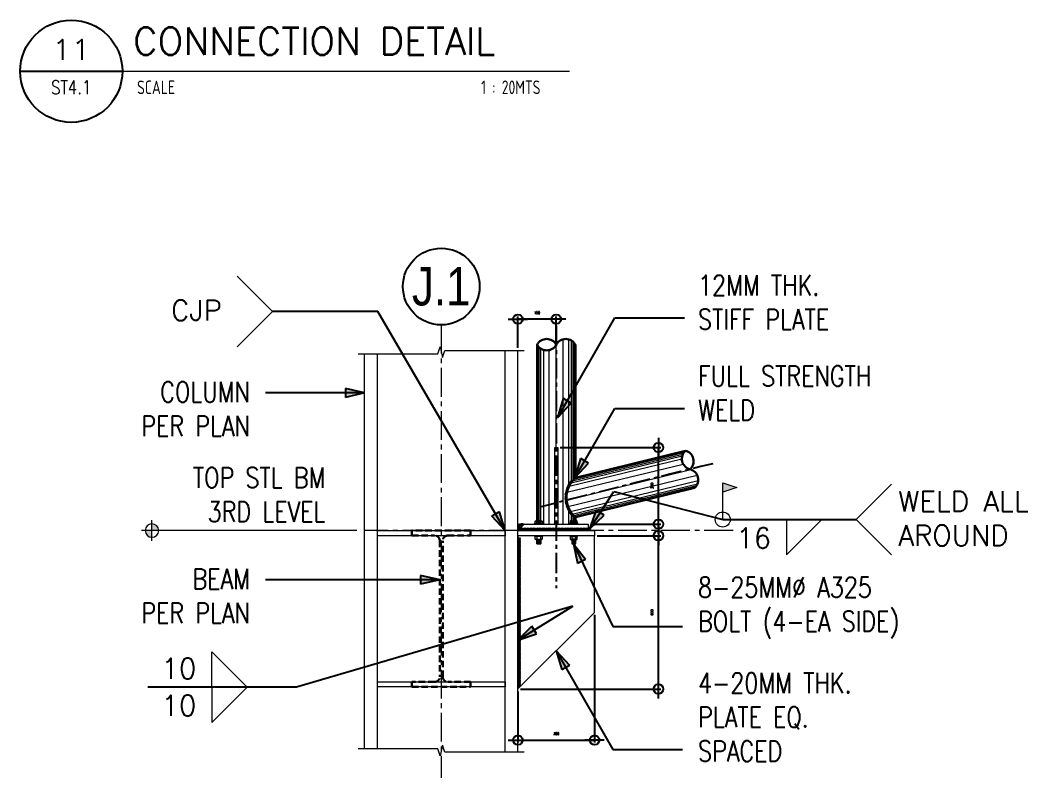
# Model space of a CAD drawing. Header units: millimetres. Extents: x 0 to 437400, y -7936 to 73710.
# Drawn here: x 34231 to 38175, y -7790 to -4824 of the extents above; entities that cross this region are included whole.
import ezdxf
from ezdxf.enums import TextEntityAlignment as Align

# ---------------------------------------------------------------- set-up
doc = ezdxf.new("R2010")
doc.units = ezdxf.units.MM
doc.header["$LTSCALE"] = 10
doc.header["$MEASUREMENT"] = 0
for name, pattern in [('CENTER', [50.8, 31.75, -6.35, 6.35, -6.35]), ('CENTER2', [1.125, 0.75, -0.125, 0.125, -0.125]), ('HIDDEN', [0.375, 0.25, -0.125]), ('PHANTOM2', [1.25, 0.625, -0.125, 0.125, -0.125, 0.125, -0.125])]:
    doc.linetypes.add(name, pattern=pattern)
for name, color, linetype, lineweight in [('.1 - NUMBER 9', 9, 'Continuous', 9), ('HATCH', 8, 'Continuous', 5), ('S-Anno-Symb', 143, 'PHANTOM2', 13), ('S-Anno-Text', 52, 'Continuous', 15), ('S-ANNO-WELD', 1, 'Continuous', 9), ('S-BEAM', 5, 'Continuous', 30), ('S-BEAM-IDEN', 2, 'Continuous', 9), ('S-DETL-LN03', 3, 'Continuous', 9), ('S_BOLTS', 252, 'Continuous', 9), ('S_GRID LINES', 252, 'Continuous', 5), ('S_STEEL PLATE', 2, 'Continuous', 15), ('S_STEEL TRUSS', 5, 'Continuous', 30), ('TEXT', 2, 'Continuous', 20)]:
    doc.layers.add(name, color=color, linetype=linetype, lineweight=lineweight)
for name, color, linetype in [('A-ANNO_DIM', 1, 'Continuous'), ('A-NEW', 240, 'Continuous'), ('A_LINE', 1, 'Continuous'), ('TARGET-MAIN', 1, 'Continuous')]:
    doc.layers.add(name, color=color, linetype=linetype)
doc.styles.add('1', font='simplex.shx', dxfattribs={"width": 0.8, "height": 20})
doc.styles.add('ARCHITEXT', font='architxt.shx', dxfattribs={"width": 0.85})
doc.styles.add('ARIALNW', font='ARIALN.TTF')
doc.styles.add('ROMANS', font='romans.shx', dxfattribs={"width": 0.8, "height": 10})
doc.styles.add('ROMANSX', font='ROMANS.shx', dxfattribs={"height": 0.09375})
doc.styles.add('SIMPLEX', font='SIMPLEX.shx', dxfattribs={"width": 1.1})
doc.dimstyles.new('DDIM 20', dxfattribs={"dimtxt": 70, "dimasz": 0.5, "dimexe": 10, "dimexo": 10, "dimgap": 20, "dimtad": 1, "dimdec": 0, "dimrnd": 1, "dimdsep": 46, "dimtxsty": 'ROMANS', "dimblk1": 'ESCADIM_ARW', "dimblk2": 'ESCADIM_ARW', "dimsah": 1, "dimcen": 5, "dimclrd": 1, "dimclre": 1, "dimclrt": 52, "dimadec": 0, "dimazin": 0, "dimtfac": 1, "dimtdec": 0, "dimtofl": 0, "dimtmove": 0, "dimatfit": 3, "dimldrblk": 'ESCADIM_ARW', "dimfxl": 1, "dimtolj": 1, "dimtzin": 0, "dimarcsym": 0})
doc.dimstyles.new('ESCA_ARW$7', dxfattribs={"dimtxt": 200, "dimasz": 1, "dimexe": 100, "dimexo": 100, "dimgap": 100, "dimtad": 1, "dimdec": 0, "dimrnd": 1, "dimdsep": 46, "dimtxsty": '1', "dimblk1": 'dim_arw', "dimblk2": 'dim_arw', "dimsah": 1, "dimcen": 50, "dimclrd": 1, "dimclre": 256, "dimclrt": 52, "dimadec": 0, "dimazin": 0, "dimtfac": 1, "dimtofl": 0, "dimtmove": 0, "dimatfit": 3, "dimldrblk": 'dim_arw', "dimfxl": 1, "dimtolj": 1, "dimtzin": 0, "dimarcsym": 0})

# ---------------------------------------------------------------- blocks, each defined once
blk = doc.blocks.new('TARGET-DWGLABEL')
at = {"layer": 'TARGET-MAIN'}
blk.add_line((-7.5, 0), (7.5, 0), dxfattribs=at)
blk.add_circle((0, 0), 7.5, dxfattribs=at)
at = {"layer": 'TARGET-MAIN', "color": 2, "style": 'ARCHITEXT', "width": 0.85}
blk.add_text('SCALE', height=2, dxfattribs=at).set_placement((9.66, -2.36), align=Align.MIDDLE_LEFT)
at = {"layer": 'TARGET-MAIN', "color": 6, "style": 'ARCHITEXT', "width": 0.85}
blk.add_attdef('DRAWING_TITLE', text='', height=5, dxfattribs=at).set_placement((9.08, 4.41), align=Align.MIDDLE_LEFT)
at = {"layer": 'TARGET-MAIN', "color": 4, "style": 'ARCHITEXT', "width": 0.85}
blk.add_attdef('DWG_NO.', text='', height=3, dxfattribs=at).set_placement((0, 3.17), align=Align.MIDDLE_CENTER)
at = {"layer": 'TARGET-MAIN', "color": 3, "style": 'ARCHITEXT', "width": 0.85}
blk.add_attdef('SHT_NO.', text='', height=2, dxfattribs=at).set_placement((-0.02, -2.36), align=Align.MIDDLE_CENTER)
at = {"layer": 'TARGET-MAIN', "color": 2, "style": 'ARCHITEXT', "width": 0.85}
blk.add_attdef('SCALE', text='', height=2, dxfattribs=at).set_placement((69.6, -2.36), align=Align.MIDDLE_RIGHT)
blk = doc.blocks.new('EXT', base_point=(6.5784, 3.6597))
for p, q in [((6.5734, 3.6697), (6.5834, 3.6697)), ((6.5734, 3.6697), (6.5734, 3.6597)), ((6.5834, 3.6697), (6.5734, 3.6697)), ((6.5734, 3.6663), (6.5834, 3.6663)), ((6.5734, 3.663), (6.5834, 3.663)), ((6.5734, 3.6597), (6.5834, 3.6597)), ((6.575, 3.668), (6.5818, 3.668)), ((6.575, 3.6647), (6.5818, 3.6647)), ((6.575, 3.6613), (6.5818, 3.6613)), ((6.5834, 3.6597), (6.5834, 3.6697))]:
    blk.add_line(p, q)
blk = doc.blocks.new('BOLT', base_point=(6.579, 3.6798))
for p, q in [((6.571, 3.6847), (6.571, 3.6798)), ((6.575, 3.6847), (6.571, 3.6847)), ((6.575, 3.6858), (6.573, 3.6858)), ((6.575, 3.6798), (6.575, 3.6858)), ((6.575, 3.6858), (6.583, 3.6858)), ((6.575, 3.6847), (6.583, 3.6847)), ((6.585, 3.6858), (6.583, 3.6858)), ((6.583, 3.6798), (6.583, 3.6858)), ((6.587, 3.6847), (6.583, 3.6847)), ((6.587, 3.6798), (6.587, 3.6847))]:
    blk.add_line(p, q)
for centre, radius, start, end in [((6.573, 3.6833), 0.00241, 33.9696, 146.0304), ((6.579, 3.6777), 0.00805, 60.2058, 119.7942), ((6.585, 3.6833), 0.00241, 33.9696, 146.0304)]:
    blk.add_arc(centre, radius, start, end)
blk = doc.blocks.new('NUT20')
for p, q in [((0.0185, 0.0045), (-0.0185, 0.0045)), ((-0.0185, 0.0045), (-0.0185, 0)), ((-0.0185, 0), (0.0185, 0)), ((0.0185, 0), (0.0185, 0.0045))]:
    blk.add_line(p, q)
for name, p, xscale, yscale, zscale in [('BOLT', (0, 0.0045), 2.125, 2.666666666666667, 2.125), ('EXT', (0, 0.0205), 2, 2, 2)]:
    blk.add_blockref(name, p, dxfattribs=dict(xscale=xscale, yscale=yscale, zscale=zscale))
blk = doc.blocks.new('ESCADIM_ARW')
at = {"color": 9}
blk.add_line((75, 0), (-75, 0), dxfattribs=at)
blk.add_circle((0, 0), 37.5, dxfattribs=at)
blk = doc.blocks.new('*D75')
at = {"layer": 'A-ANNO_DIM', "color": 1, "lineweight": -2, "transparency": 16777216}
for p, q in [((36488.7, -6841.9), (36738.7, -6841.9)), ((36728.7, -7441.6), (36728.7, -6842.4)), ((36188.7, -7442.1), (36738.7, -7442.1))]:
    blk.add_line(p, q, dxfattribs=at)
at = {"layer": 'Defpoints', "color": 0, "transparency": 16777216}
for p in [(36478.7, -6841.9), (36728.7, -6841.9), (36178.7, -7442.1)]:
    blk.add_point(p, dxfattribs=at)
at = {"layer": 'A-ANNO_DIM', "color": 1, "lineweight": -2, "transparency": 16777216, "xscale": 0.5, "yscale": 0.5, "zscale": 0.5}
for p, rotation in [((36728.7, -6841.9), 90), ((36728.7, -7442.1), 270)]:
    blk.add_blockref('ESCADIM_ARW', p, dxfattribs=dict(at, rotation=rotation))
at = {"layer": 'A-ANNO_DIM', "color": 52, "transparency": 16777216, "insert": (36703.7, -7142), "char_height": 10, "attachment_point": 5, "rotation": 90, "style": 'ROMANS'}
blk.add_mtext('\\A1;600', dxfattribs=at)
blk = doc.blocks.new('*D76')
at = {"layer": 'A-ANNO_DIM', "color": 1, "lineweight": -2, "transparency": 16777216}
for p, q in [((36344.7, -6496.9), (36738.7, -6496.9)), ((36728.7, -6796.4), (36728.7, -6497.4)), ((36463.7, -6796.9), (36738.7, -6796.9))]:
    blk.add_line(p, q, dxfattribs=at)
at = {"layer": 'Defpoints', "color": 0, "transparency": 16777216}
for p in [(36334.7, -6496.9), (36728.7, -6496.9), (36453.7, -6796.9)]:
    blk.add_point(p, dxfattribs=at)
at = {"layer": 'A-ANNO_DIM', "color": 1, "lineweight": -2, "transparency": 16777216, "xscale": 0.5, "yscale": 0.5, "zscale": 0.5}
for p, rotation in [((36728.7, -6496.9), 90), ((36728.7, -6796.9), 270)]:
    blk.add_blockref('ESCADIM_ARW', p, dxfattribs=dict(at, rotation=rotation))
at = {"layer": 'A-ANNO_DIM', "color": 52, "transparency": 16777216, "insert": (36703.7, -6646.9), "char_height": 10, "attachment_point": 5, "rotation": 90, "style": 'ROMANS'}
blk.add_mtext('\\A1;300', dxfattribs=at)
blk = doc.blocks.new('*D77')
at = {"layer": 'A-ANNO_DIM', "color": 1, "lineweight": -2, "transparency": 16777216}
for p, q in [((36178.7, -6106.8), (36178.7, -5984.4)), ((36328.2, -5994.4), (36179.2, -5994.4)), ((36328.7, -6084.4), (36328.7, -5984.4))]:
    blk.add_line(p, q, dxfattribs=at)
at = {"layer": 'Defpoints', "color": 0, "transparency": 16777216}
for p in [(36178.7, -5994.4), (36328.7, -6094.4), (36178.7, -6116.8)]:
    blk.add_point(p, dxfattribs=at)
at = {"layer": 'A-ANNO_DIM', "color": 1, "lineweight": -2, "transparency": 16777216, "xscale": 0.5, "yscale": 0.5, "zscale": 0.5, "rotation": 180}
blk.add_blockref('ESCADIM_ARW', (36178.7, -5994.4), dxfattribs=at)
at = {"layer": 'A-ANNO_DIM', "color": 1, "lineweight": -2, "transparency": 16777216, "xscale": 0.5, "yscale": 0.5, "zscale": 0.5}
blk.add_blockref('ESCADIM_ARW', (36328.7, -5994.4), dxfattribs=at)
at = {"layer": 'A-ANNO_DIM', "color": 52, "transparency": 16777216, "insert": (36253.7, -5969.4), "char_height": 10, "attachment_point": 5, "style": 'ROMANS'}
blk.add_mtext('\\A1;150', dxfattribs=at)
blk = doc.blocks.new('Elev_Pnt')
at = {"layer": 'S-Anno-Symb'}
h = blk.add_hatch(color=1, dxfattribs=at)
h.paths.add_polyline_path([(0, 110, 0.414214), (-110, 0), (0, 0)])
h.paths.add_polyline_path([(110, 0), (0, 0), (0, -110, 0.414214)])
at = {"layer": 'S-Anno-Symb', "color": 1, "linetype": 'Continuous'}
for p, q in [((0, -170), (0, 170)), ((-170, 0), (170, 0))]:
    blk.add_line(p, q, dxfattribs=at)
blk.add_circle((0, 0), 110, dxfattribs=at)
blk = doc.blocks.new('dim_arw')
h = blk.add_hatch(color=256)
h.paths.add_polyline_path([(-126, 29), (0, 0), (-126, -29, -0.115681), (-133, 0, -0.115681)])
h.paths.add_polyline_path([(-249, 58), (-126, 29, 0.115681), (-133, 0, 0.115681), (-126, -29), (-249, -58)])
for p, q in [((0, 0), (-249, 58)), ((-249, 58), (-249, -58)), ((0, 0), (-249, -58))]:
    blk.add_line(p, q)
blk = doc.blocks.new('*U10')
at = {"layer": 'S-ANNO-WELD'}
blk.add_lwpolyline([(0, 0), (0, -0.1622), (0.1622, 0)], dxfattribs=at)
blk = doc.blocks.new('*D80')
at = {"layer": 'A-ANNO_DIM', "color": 1, "lineweight": -2, "transparency": 16777216}
for p, q in [((36478.7, -7152.1), (36478.7, -7652.1)), ((36178.7, -7452.1), (36178.7, -7652.1)), ((36179.2, -7642.1), (36478.2, -7642.1))]:
    blk.add_line(p, q, dxfattribs=at)
at = {"layer": 'Defpoints', "color": 0, "transparency": 16777216}
for p in [(36478.7, -7142.1), (36178.7, -7442.1), (36478.7, -7642.1)]:
    blk.add_point(p, dxfattribs=at)
at = {"layer": 'A-ANNO_DIM', "color": 1, "lineweight": -2, "transparency": 16777216, "xscale": 0.5, "yscale": 0.5, "zscale": 0.5, "rotation": 180}
blk.add_blockref('ESCADIM_ARW', (36178.7, -7642.1), dxfattribs=at)
at = {"layer": 'A-ANNO_DIM', "color": 1, "lineweight": -2, "transparency": 16777216, "xscale": 0.5, "yscale": 0.5, "zscale": 0.5}
blk.add_blockref('ESCADIM_ARW', (36478.7, -7642.1), dxfattribs=at)
at = {"layer": 'A-ANNO_DIM', "color": 52, "transparency": 16777216, "insert": (36328.7, -7617.1), "char_height": 10, "attachment_point": 5, "style": 'ROMANS'}
blk.add_mtext('\\A1;300', dxfattribs=at)

msp = doc.modelspace()

# ---------------------------------------------------------------- hatches: boundary and pattern name
at = {"layer": 'HATCH'}
h = msp.add_hatch(dxfattribs=at)
h.set_pattern_fill('ANSI37', color=256, scale=15, angle=30, style=0)
h.set_pattern_definition([(75, (-7855.2911, -11289.911), (-1.811110924, 0.48528571), []), (165, (-7855.2911, -11289.911), (-0.48528571, -1.811110924), [])])
h.paths.add_polyline_path([(36403.7089, -6610.37987), (36403.48034, -6610.43628), (36403.48034, -6615.7298, -0.0007406366), (36403.7089, -6615.52991)])
h.paths.add_polyline_path([(36403.48034, -6610.43628), (36401.87493, -6610.83251), (36401.87493, -6617.1682, -0.0052579036), (36403.48034, -6615.7298)])
h.paths.add_polyline_path([(36401.87493, -6610.83251), (36401.3502, -6610.96202, 0.0055436959), (36399.5532, -6612.52797), (36399.5532, -6619.36024, -0.0077888686), (36401.87493, -6617.1682)])
h.paths.add_polyline_path([(36399.5532, -6612.52797, 0.0150205437), (36394.86374, -6616.9666), (36394.86374, -6624.23991, -0.0165122476), (36399.5532, -6619.36024)])
h.paths.add_polyline_path([(36388.90332, -6631.5117), (36388.90332, -6623.47104, 0.0452103452), (36377.78399, -6639.36772), (36377.78399, -6650.31887, -0.0534443022)])
h.paths.add_polyline_path([(36377.78399, -6650.31887), (36377.78399, -6639.36772, 0.1593971242), (36364.2512, -6704.82168, -0.0000202828), (36369.14416, -6703.57014, -0.1339491557)])
h.paths.add_polyline_path([(36369.14416, -6703.57014, 0.0000202828), (36364.2512, -6704.82168, 0.1022946387), (36377.78399, -6746.19306), (36377.78399, -6735.2419, -0.0805962586)])
h.paths.add_polyline_path([(36377.78399, -6735.2419), (36377.78399, -6746.19306, 0.0452103452), (36388.90332, -6762.08973), (36388.90332, -6754.04907, -0.0534443022)])
h.paths.add_polyline_path([(36388.90332, -6754.04907), (36388.90332, -6762.08973, 0.0205270776), (36394.86374, -6768.59417), (36394.86374, -6761.32086, -0.022946302)])
h.paths.add_polyline_path([(36399.5532, -6766.20053, -0.0165122476), (36394.86374, -6761.32086), (36394.86374, -6768.59417, 0.0150205437), (36399.5532, -6773.0328)])
h.paths.add_polyline_path([(36401.87493, -6768.39257, -0.0077888686), (36399.5532, -6766.20053), (36399.5532, -6773.0328, 0.0071427517), (36401.87493, -6775.04299)])
h.paths.add_polyline_path([(36403.48034, -6769.83097, -0.0052579036), (36401.87493, -6768.39257), (36401.87493, -6775.04299, 0.0016536377), (36402.42057, -6775.49887), (36403.48034, -6775.23731)])
h.paths.add_polyline_path([(36403.7089, -6770.03086, -0.0007406366), (36403.48034, -6769.83097), (36403.48034, -6775.23731), (36403.7089, -6775.1809)])
msp.add_hatch(color=256, dxfattribs=at).paths.add_polyline_path([(36178.7089, -6798.34333), (36178.7089, -6821.91099), (36203.7089, -6796.91099, 0.1576508965)])
h = msp.add_hatch(dxfattribs=at)
h.set_pattern_fill('ANSI37', color=256, scale=20, style=0)
h.set_pattern_definition([(45, (-7861.291, -11289.911), (-1.76776695, 1.76776695), []), (135, (-7861.291, -11289.911), (-1.76776695, -1.76776695), [])])
h.paths.add_polyline_path([(36328.7089, -6811.91099), (36188.7089, -6811.91099), (36178.7089, -6821.91099), (36328.7089, -6821.91099)])
h.paths.add_polyline_path([(36453.7089, -6811.91099), (36328.7089, -6811.91099), (36328.7089, -6821.91099), (36453.7089, -6821.91099)])
h.paths.add_polyline_path([(36453.7089, -6811.91099), (36453.7089, -6821.91099), (36463.7089, -6821.91099, 0.4142135624)])
h = msp.add_hatch(dxfattribs=at)
h.set_pattern_fill('ANSI37', color=256, scale=20, style=0)
h.set_pattern_definition([(45, (-7861.291, -11297.911), (-1.76776695, 1.76776695), []), (135, (-7861.291, -11297.911), (-1.76776695, -1.76776695), [])])
h.paths.add_polyline_path([(36188.7089, -6849.91099), (36178.7089, -6849.91099), (36178.7089, -7442.05099), (36188.7089, -7432.05099)])

# ---------------------------------------------------------------- linework, layer by layer
at = {"layer": '.1 - NUMBER 9', "color": 1}
for points in [[(35553.7089, -6130.72155), (35864.81185, -6130.72155), (35873.96787, -6102.92743), (35883.44994, -6144.61861), (35892.60596, -6116.82449), (36203.7089, -6116.82449)], [(36203.7089, -7689.85905), (35892.60596, -7689.85905), (35883.44994, -7662.06493), (35873.96787, -7703.75611), (35864.81185, -7675.96199), (35553.7089, -7675.96199)]]:
    msp.add_lwpolyline(points, dxfattribs=at)
msp.add_circle((35878.7089, -5866.82449), 150)
at = {"layer": 'A-NEW', "color": 253, "linetype": 'CENTER', "ltscale": 0.25}
msp.add_line((36328.7089, -6020.71887), (36328.7089, -7047.36103), dxfattribs=at)
msp.add_arc((51792.77197, -67013.34401), 62250.75999, 103.8022411527, 104.4395250789, dxfattribs=at)
at = {"layer": 'A_LINE', "color": 1, "lineweight": 13}
msp.add_line((34230.50146, -5023.99999), (36380.30771, -5023.99999), dxfattribs=at)
at = {"layer": 'HATCH', "color": 250}
for p, q in [((36356.2465, -6796.91099), (36356.2465, -6073.10727)), ((36377.78399, -6650.31887), (36377.78399, -6073.52929)), ((36253.93747, -6797.33182), (36253.93747, -6094.79528)), ((36255.54288, -6796.91099), (36255.54288, -6097.47421)), ((36257.86461, -6796.91099), (36257.86461, -6100.70336)), ((36262.55407, -6796.91099), (36262.55407, -6105.72735)), ((36268.51449, -6796.91099), (36268.51449, -6110.26608)), ((36328.7089, -6496.91099), (36328.7089, -6094.37445)), ((36388.90332, -6631.5117), (36388.90332, -6078.48282)), ((36394.86374, -6624.23991), (36394.86374, -6083.02155)), ((36399.5532, -6619.36024), (36399.5532, -6088.04554)), ((36401.87493, -6617.1682), (36401.87493, -6091.27469)), ((36403.48034, -6615.7298), (36403.48034, -6093.95362)), ((36279.63382, -6796.91099), (36279.63382, -6115.21961)), ((36301.17131, -6796.91099), (36301.17131, -6115.64163)), ((36378.84172, -6648.06797), (36820.51265, -6540.9995)), ((36386.58555, -6634.74934), (36822.12951, -6529.16615)), ((36392.27005, -6627.23827), (36824.68307, -6522.41407)), ((36397.84784, -6621.06084), (36827.91401, -6516.80556)), ((36401.10176, -6617.88306), (36830.09329, -6513.88829)), ((36403.59917, -6615.62573), (36831.91959, -6511.79365)), ((36369.1069, -6703.21219), (36855.48958, -6582.87784)), ((36370.65953, -6672.21275), (36826.07189, -6561.81313)), ((36374.77414, -6727.88567), (36880.57746, -6605.27043)), ((36384.5206, -6747.68425), (36884.42851, -6626.49816)), ((36391.53273, -6757.42578), (36881.67858, -6638.60618)), ((36395.9336, -6762.49199), (36878.21106, -6645.57981)), ((36399.75033, -6766.39203), (36873.83383, -6651.46621)), ((36401.76567, -6768.29245), (36870.74544, -6654.60386)), ((36377.78399, -6796.91099), (36377.78399, -6735.2419)), ((36388.90332, -6796.91099), (36388.90332, -6754.04907)), ((36394.86374, -6796.91099), (36394.86374, -6761.32086)), ((36399.5532, -6796.91099), (36399.5532, -6766.20053)), ((36401.87493, -6796.91099), (36401.87493, -6768.39257)), ((36403.48034, -6796.91099), (36403.48034, -6769.83097))]:
    msp.add_line(p, q, dxfattribs=at)
at = {"layer": 'HATCH'}
for centre, radius, start, end in [((36193.42384, -6836.2864), 40.69651, 75.36111294, 111.1970926), ((36403.7089, -6796.91099), 10, 0, 44.8051196), ((36453.7089, -6821.91099), 10, 0, 90)]:
    msp.add_arc(centre, radius, start, end, dxfattribs=at)
at = {"layer": 'S-Anno-Symb', "color": 1, "linetype": 'Continuous', "ltscale": 5}
msp.add_line((35548.7089, -6821.91099), (34746.27818, -6821.91099), dxfattribs=at)
at = {"layer": 'S-ANNO-WELD'}
msp.add_line((36980.45215, -6778.67944), (36980.45215, -6653.35532), dxfattribs=at)
for points in [[(35080.33069, -5825.63867), (35218.78331, -5964.09129), (35080.33069, -6102.54391)], [(36980.45215, -6671.84357), (36980.45215, -6634.86707), (37035.9169, -6653.35532), (36980.45215, -6671.84357)], [(37641.16259, -6640.22682), (37502.70997, -6778.67944), (37641.16259, -6917.13205)]]:
    msp.add_lwpolyline(points, dxfattribs=at)
msp.add_circle((36980.45215, -6778.67944), 29.34995, dxfattribs=at)
msp.add_solid([(36980.45215, -6671.84357), (37035.9169, -6653.35532), (36980.45215, -6634.86707)], dxfattribs=at)
at = {"layer": 'S-BEAM', "linetype": 'HIDDEN', "ltscale": 10}
msp.add_lwpolyline([(35878.7089, -6821.91099), (35764.1549, -6821.91099), (35764.1549, -6841.46899), (35852.6104, -6841.46899, -0.4142135624), (35872.7399, -6861.59849), (35872.7399, -7394.36349, -0.4142135624), (35852.6104, -7414.49299), (35764.1549, -7414.49299), (35764.1549, -7434.05099), (35993.2629, -7434.05099), (35993.2629, -7414.49299), (35904.8074, -7414.49299, -0.4142135624), (35884.6779, -7394.36349), (35884.6779, -6861.59849, -0.4142135624), (35904.8074, -6841.46899), (35993.2629, -6841.46899), (35993.2629, -6821.91099), (35878.7089, -6821.91099)], format="xyb", dxfattribs=at)
at = {"layer": 'S-BEAM-IDEN'}
msp.add_line((36178.7089, -7442.05099), (36478.7089, -7142.05099), dxfattribs=at)
msp.add_lwpolyline([(36322.7089, -6496.91099), (36334.7089, -6496.91099), (36334.7089, -6796.91099), (36322.7089, -6796.91099)], close=True, dxfattribs=at)
at = {"layer": 'S-DETL-LN03'}
for p, q in [((35578.7089, -7675.96199), (35578.7089, -6130.72155)), ((35628.7089, -7675.96199), (35628.7089, -6130.72155)), ((36128.7089, -7689.85905), (36128.7089, -6116.82449)), ((36178.7089, -7689.85905), (36178.7089, -6116.82449))]:
    msp.add_line(p, q, dxfattribs=at)
at = {"layer": 'S_BOLTS'}
for p, q in [((36245.41383, -6793.31099), (36275.01383, -6793.31099)), ((36245.41383, -6796.91099), (36245.41383, -6793.31099)), ((36275.01383, -6796.91099), (36245.41383, -6796.91099)), ((36275.01383, -6793.31099), (36275.01383, -6796.91099)), ((36382.40398, -6793.31099), (36382.40398, -6796.91099)), ((36412.00398, -6793.31099), (36382.40398, -6793.31099)), ((36382.40398, -6796.91099), (36412.00398, -6796.91099)), ((36412.00398, -6796.91099), (36412.00398, -6793.31099))]:
    msp.add_line(p, q, dxfattribs=at)
at = {"layer": 'S_GRID LINES', "linetype": 'CENTER2', "ltscale": 15}
for p, q in [((35878.7089, -6016.82449), (35878.7089, -7789.85905)), ((37020.8328, -6821.91099), (35578.7089, -6821.91099))]:
    msp.add_line(p, q, dxfattribs=at)
at = {"layer": 'S_STEEL PLATE'}
for points in [[(35628.7089, -6821.91099), (36128.7089, -6821.91099), (36128.7089, -6841.91099), (35628.7089, -6841.91099)], [(36178.7089, -6821.91099), (36478.7089, -6821.91099), (36478.7089, -6841.91099), (36178.7089, -6841.91099)], [(36478.7089, -6841.91099), (36178.7089, -6841.91099), (36178.7089, -7442.05099), (36478.7089, -7142.05099)], [(35628.7089, -7414.05099), (36128.7089, -7414.05099), (36128.7089, -7434.05099), (35628.7089, -7434.05099)]]:
    msp.add_lwpolyline(points, close=True, dxfattribs=at)
at = {"layer": 'S_STEEL PLATE', "color": 3}
msp.add_lwpolyline([(36203.7089, -6796.91099), (36453.7089, -6796.91099), (36453.7089, -6821.91099), (36178.7089, -6821.91099)], close=True, dxfattribs=at)
at = {"layer": 'S_STEEL TRUSS', "linetype": 'Continuous', "ltscale": 2000}
for p, q in [((36253.7089, -6094.37445), (36253.7089, -6796.91099)), ((36834.56196, -6509.19283), (36403.7089, -6615.52991))]:
    msp.add_line(p, q, dxfattribs=at)
for points in [[(36253.7089, -6094.37445, 0.5986677255), (36328.7089, -6094.37445, 0.5986677255), (36253.7089, -6094.37445)], [(36834.56196, -6509.19283, 0.5986677255), (36852.53315, -6582.00791, 0.5986677255), (36834.56196, -6509.19283)]]:
    msp.add_lwpolyline(points, format="xyb", close=True, dxfattribs=at)
for points in [[(36328.7089, -6094.37445, -0.5986677255), (36403.7089, -6094.37445), (36403.7089, -6615.52991)], [(36852.53315, -6582.00791, -0.5986677255), (36870.50434, -6654.82299), (36403.7089, -6770.03086)]]:
    msp.add_lwpolyline(points, format="xyb", dxfattribs=at)
msp.add_lwpolyline([(36403.7089, -6770.03086), (36403.7089, -6796.91099)], dxfattribs=at)
msp.add_arc((36471.06794, -6692.78039), 102.4933, 131.08700156, 228.91299844, dxfattribs=at)

# ---------------------------------------------------------------- block references
at = {"layer": 'S-Anno-Symb', "linetype": 'Continuous', "xscale": -0.2399999999906868, "yscale": 0.2399999999906868, "zscale": 0.2399999999906868}
msp.add_blockref('Elev_Pnt', (34746.27818, -6821.91099), dxfattribs=at)
at = {"layer": 'S-ANNO-WELD', "xscale": 853.3333333333721, "yscale": 853.3333333333721, "zscale": 853.3333333333721}
for p in [(37230.17925, -6778.67944), (34980.45423, -7434.40539)]:
    msp.add_blockref('*U10', p, dxfattribs=at)
at = {"layer": 'S-ANNO-WELD', "xscale": -853.3333333333721, "yscale": 853.3333333333139, "zscale": 853.3333333333334, "rotation": 180}
msp.add_blockref('*U10', (34980.45423, -7434.40539), dxfattribs=at)
at = {"layer": 'S_BOLTS', "extrusion": (0, 0, -1), "yscale": 1600.000000001125}
for p, xscale, zscale, rotation in [((-36260.21383, -6793.31099), 1700.00000000008, -1700.000000001196, 359.9999999922514), ((-36397.20398, -6793.31099), -1700.00000000008, -1700.00000000008, 7.748521824169075e-09)]:
    msp.add_blockref('BOLT', p, dxfattribs=dict(at, xscale=xscale, zscale=zscale, rotation=rotation))
at = {"layer": 'S_BOLTS', "color": 2}
for p, xscale, yscale, zscale, rotation in [((36260.2089, -6841.91099), -800.0000000000375, 800.0000000005625, 800.0000000005626, 180.0000000077484), ((36397.2089, -6841.91099), 800.0000000000375, 800.0000000000375, 800.0000000000375, 179.9999999922516)]:
    msp.add_blockref('NUT20', p, dxfattribs=dict(at, xscale=xscale, yscale=yscale, zscale=zscale, rotation=rotation))
at = {"layer": 'TARGET-MAIN', "color": 1, "lineweight": 13}
ref = msp.add_blockref('TARGET-DWGLABEL', (34430.50146, -5023.99999), dxfattribs=dict(at, xscale=26.66666666666666, yscale=26.66666666666666, zscale=26.66666666666666))
ref.add_attrib('DWG_NO.', '11', dxfattribs={"color": 4, "height": 80, "style": 'SIMPLEX', "width": 1.1}).set_placement((34430.50146, -4939.37603), align=Align.MIDDLE_CENTER)
ref.add_attrib('SHT_NO.', 'ST4.1', dxfattribs={"color": 3, "height": 53.333333, "style": 'SIMPLEX', "width": 0.8}).set_placement((34430.09395, -5086.80622), align=Align.MIDDLE_CENTER)
ref.add_attrib('DRAWING_TITLE', 'CONNECTION DETAIL', dxfattribs={"color": 5, "height": 106.6666667, "style": 'SIMPLEX'}).set_placement((34672.60899, -4906.49026), align=Align.MIDDLE_LEFT)
ref.add_attrib('SCALE', '1 : 20MTS', dxfattribs={"color": 2, "height": 53.333333, "style": 'ARCHITEXT', "width": 0.85}).set_placement((36267.06955, -5086.80622), align=Align.MIDDLE_RIGHT)

# ---------------------------------------------------------------- texts
at = {"layer": 'S-Anno-Text', "char_height": 80}
for s, insert, width, attachment_point, style in [('12MM THK.\\PSTIFF PLATE', (36883.91477, -6035.21937), 1928.9779984, 7, '1'), ('CJP', (35020.11649, -5959.83265), 550.3323274, 6, 'ROMANSX'), ('FULL STRENGTH\\PWELD', (36883.91477, -6390.51803), 1928.9779984, 7, '1'), ('COLUMN\\PPER PLAN', (35129.68473, -6452.70966), 1928.9779984, 9, '1'), ('TOP STL BM\\P3RD LEVEL', (35425.08121, -6788.34675), 1928.9779984, 9, '1'), ('WELD ALL \\PAROUND', (37667.21828, -6774.4208), 784.7087266, 4, 'ROMANSX'), ('16', (37169.96504, -6851.09263), 550.3323274, 6, 'ROMANSX'), ('BEAM\\PPER PLAN', (35129.68473, -7184.52376), 1928.9779984, 9, '1'), ('8-25MM%%C A325\\PBOLT (4-EA SIDE)', (36883.91477, -7243.8755), 1928.9779984, 7, '1'), ('10', (34920.24002, -7361.99219), 550.3323274, 6, 'ROMANSX'), ('4-20MM THK.\\PPLATE EQ. \\PSPACED', (36883.91477, -7725.42619), 1928.9779984, 7, '1'), ('10', (34920.24002, -7506.81859), 550.3323274, 6, 'ROMANSX')]:
    msp.add_mtext(s, dxfattribs=dict(at, insert=insert, width=width, attachment_point=attachment_point, style=style))
at = {"layer": 'TEXT', "insert": (35878.7089, -5866.82449), "char_height": 150.00001, "width": 943.4511231, "attachment_point": 5, "style": 'ARIALNW'}
msp.add_mtext('J.1', dxfattribs=at)

# ---------------------------------------------------------------- dimensions: what is measured, and where the dimension line sits
at = {"layer": 'A-ANNO_DIM'}
for base, p1, p2, picture, middle in [((36178.7089, -5994.37445), (36328.7089, -6094.37445), (36178.7089, -6116.82449), '*D77', (36253.7089, -5994.37445)), ((36478.7089, -7642.05099), (36178.7089, -7442.05099), (36478.7089, -7142.05099), '*D80', (36328.7089, -7642.05099))]:
    dim = msp.add_linear_dim(base=base, p1=p1, p2=p2, dimstyle='DDIM 20', dxfattribs=at)
    dim.commit()
    dim.dimension.update_dxf_attribs({"geometry": picture, "text_midpoint": middle, "dimtype": 160})
dim = msp.add_linear_dim(base=(36728.7089, -6496.91099), p1=(36453.7089, -6796.91099), p2=(36334.7089, -6496.91099), angle=270, dimstyle='DDIM 20', dxfattribs=at)
dim.commit()
dim.dimension.update_dxf_attribs({"geometry": '*D76', "text_midpoint": (36728.7089, -6646.91099), "dimtype": 160})
dim = msp.add_linear_dim(base=(36728.7089, -6841.91099), p1=(36178.7089, -7442.05099), p2=(36478.7089, -6841.91099), angle=270, dimstyle='DDIM 20', dxfattribs=at)
dim.commit()
dim.dimension.update_dxf_attribs({"geometry": '*D75', "text_midpoint": (36703.7089, -7141.98099)})

# ---------------------------------------------------------------- leaders
at = {"layer": 'S-ANNO-WELD'}
for points in [[(36128.7089, -6821.91099), (35629.82665, -5964.09129), (35218.78331, -5964.09129)], [(36334.7089, -6378.92309), (36557.62256, -5988.95522), (36830.25848, -5988.95522)], [(35578.7089, -6283.05317), (35190.97403, -6283.05317)], [(36403.48034, -6613.91216), (36557.62256, -6344.25388), (36830.25848, -6344.25388)], [(36460.77997, -6814.83992), (36554.21218, -6669.52814), (36980.45215, -6778.67944), (37502.70997, -6778.67944)], [(36395.84732, -6874.31099), (36549.98954, -7197.61135), (36822.62546, -7197.61135)], [(35872.7399, -7014.86727), (35190.97403, -7014.86727)], [(36178.7089, -7250.95021), (36393.42588, -7117.73269), (35312.36848, -7434.40539), (34730.72713, -7434.40539)], [(36328.7089, -7292.05099), (36549.98954, -7679.16204), (36822.62546, -7679.16204)]]:
    msp.add_leader(points, dimstyle='ESCA_ARW$7', override={"dimscale": 0.1, "dimasz": 3}, dxfattribs=at)

doc.saveas('drawing.dxf')
